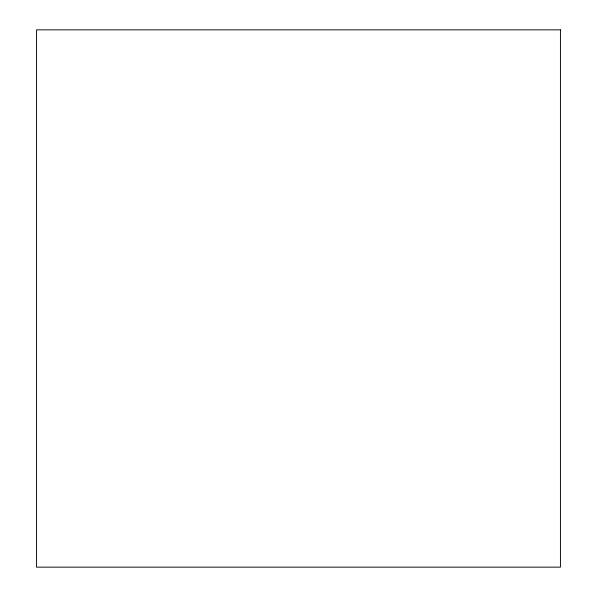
<?xml version="1.0" encoding="UTF-8"?>
<svg xmlns="http://www.w3.org/2000/svg" width="597" height="597" viewBox="0 0 597 597"><rect width="100%" height="100%" fill="white"/><g stroke="black" fill="none" stroke-linecap="round" stroke-linejoin="round"><path stroke-width="0.9" d="M560.434 29.85L36.566 29.85L36.566 567.15L560.434 567.15L560.434 29.85"/></g></svg>
